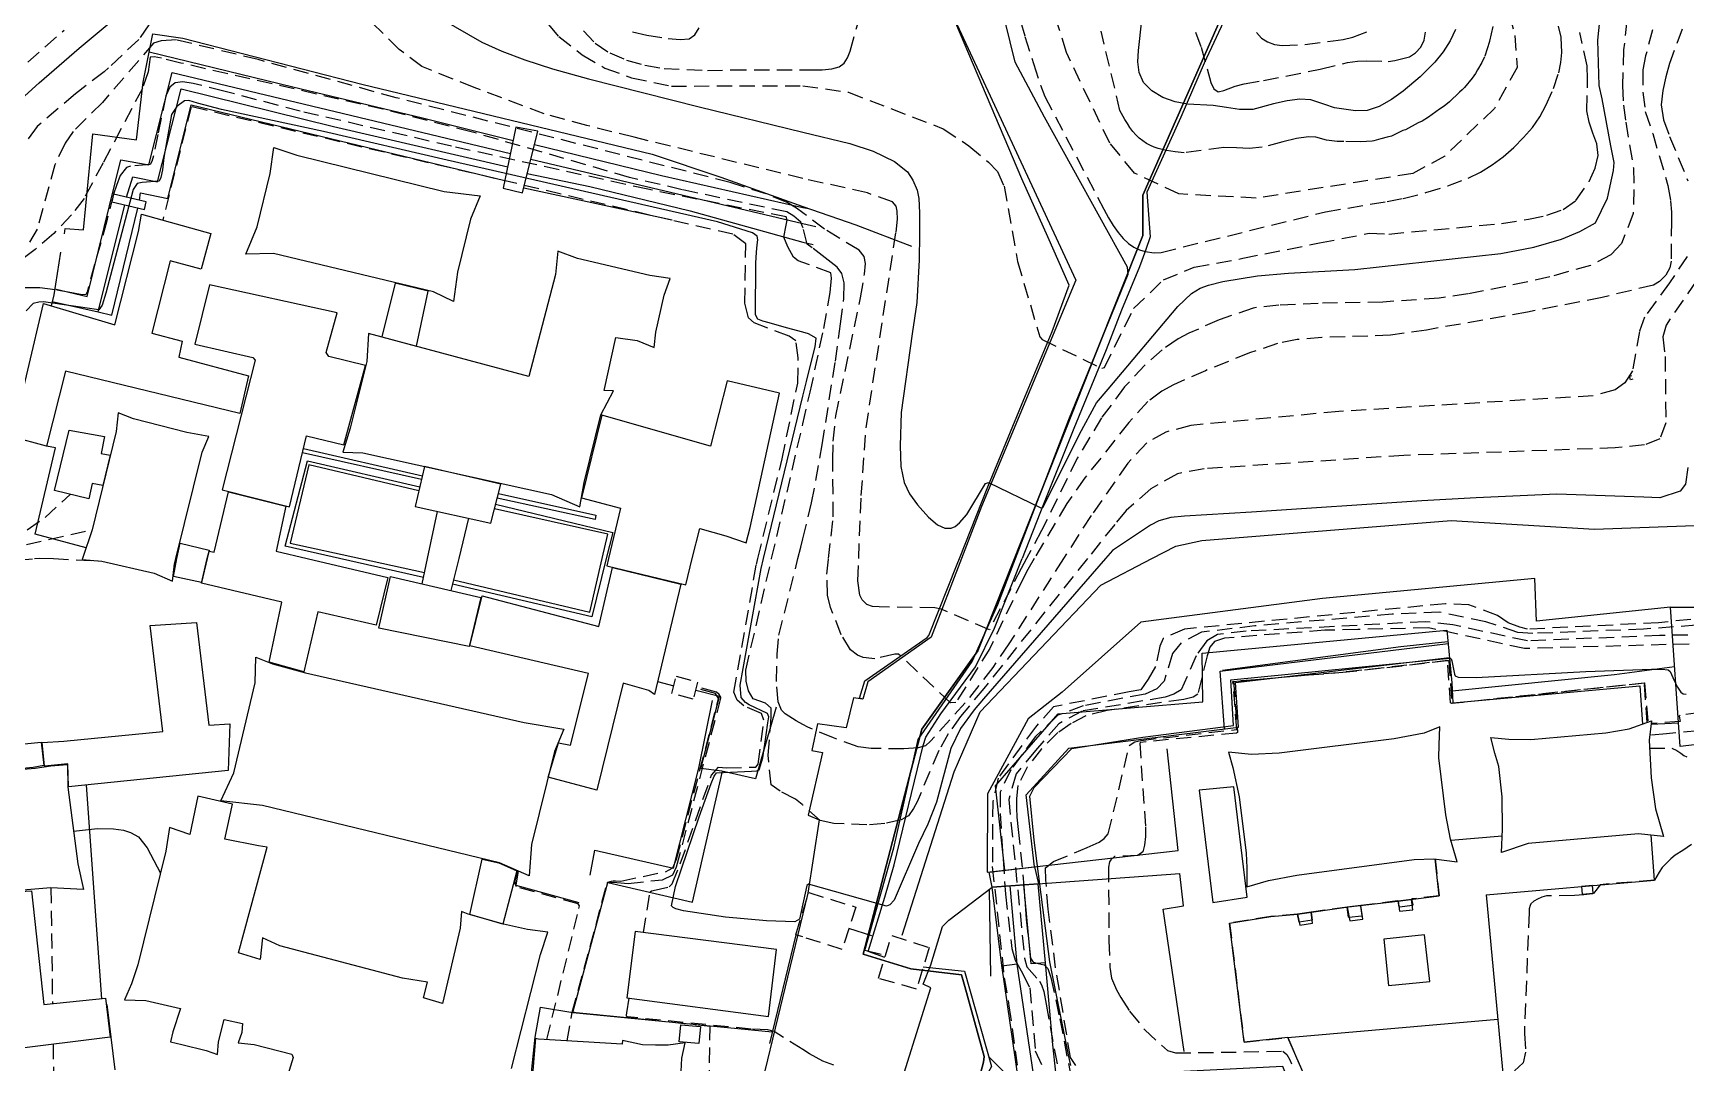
# Model space of a CAD drawing. Header units: feet. Extents: x -1222 to 199575, y -502 to 454509.
# Drawn here: x 255.3 to 473.4, y 315.9 to 451.8 of the extents above; entities that cross this region are included whole.
import ezdxf

# ---------------------------------------------------------------- set-up
doc = ezdxf.new("R2010")
doc.units = ezdxf.units.FT
doc.header["$MEASUREMENT"] = 0
doc.linetypes.add('ANYANG11', pattern=[1.5, 1, -0.5])
doc.linetypes.add('ANYANG3', pattern=[3, 2, -1])
for name, color, linetype in [('AAA004', 7, 'ANYANG3'), ('AAA008', 7, 'CONTINUOUS'), ('AAC001', 7, 'CONTINUOUS'), ('ADA085', 1, 'CONTINUOUS'), ('AE150', 7, 'CONTINUOUS'), ('AE340', 7, 'CONTINUOUS'), ('AZ080', 1, 'CONTINUOUS'), ('AZ0801', 7, 'CONTINUOUS'), ('AZ0803', 7, 'CONTINUOUS'), ('CAA001', 7, 'CONTINUOUS'), ('CAA002', 30, 'CONTINUOUS'), ('DD001', 3, 'CONTINUOUS'), ('line', 7, 'CONTINUOUS'), ('mm', 7, 'CONTINUOUS'), ('지적', 7, 'CONTINUOUS')]:
    doc.layers.add(name, color=color, linetype=linetype)
picture_1 = doc.add_image_def('image1.jpg', size_in_pixel=(8269, 5907))

# ---------------------------------------------------------------- blocks, each defined once
blk = doc.blocks.new('창덕궁')
at = {"layer": 'AAA004', "color": 255}
for points in [[(342.98, 366.16), (342.4, 363.9), (339.56, 364.65), (340.15, 366.92), (342.98, 366.16)], [(356.85, 332.53), (355.93, 332.83), (356.85, 335.82), (357.63, 338.38), (363.85, 336.48), (362.06, 330.89), (356.85, 332.53)], [(373.53, 331.14), (371.84, 325.66), (366.83, 327.08), (368.59, 332.74), (373.53, 331.14)]]:
    blk.add_lwpolyline(points, dxfattribs=at)
at = {"layer": 'AAA008', "color": 255}
for points in [[(310.75, 416.35), (308.13, 417.64), (287.02, 422.7), (283.38, 422.61), (284.85, 426.2), (286.57, 433.23), (287.06, 436.69), (290.11, 435.65), (309.55, 430.89), (314.26, 430.29), (313.01, 427.23), (311.29, 420.25), (310.75, 416.35)], [(278.73, 425.34), (277.47, 420.64), (273.37, 421.72), (270.94, 412.2), (274.97, 411.12), (274.51, 409), (283.7, 406.54), (282.57, 401.57), (259.55, 407.18), (257.06, 397.29), (252.52, 398.49), (256.65, 416.09), (266.08, 413.29), (269.21, 425.6), (269.61, 427.87), (278.73, 425.34)], [(299.55, 412.15), (299.33, 408.46), (297.12, 399.65), (296.14, 396.47), (298.81, 396.42), (323.69, 390.89), (327.42, 389.27), (327.99, 392.5), (330.22, 401.43), (331.87, 404.59), (330.64, 404.64), (332.19, 411.63), (335, 411.2), (337.26, 410.31), (337.46, 412.32), (338.56, 417.19), (339.34, 419.39), (336.67, 419.78), (327.11, 422.03), (324.54, 423.01), (324.24, 419.92), (320.71, 406.46), (299.55, 412.15)], [(301.31, 411.7), (305.87, 410.46), (307.43, 417.74), (303.08, 418.79), (301.31, 411.7)], [(296.31, 397.46), (299.13, 407.9), (294.33, 409.11), (293.95, 409.63), (295.43, 414.87), (278.55, 418.56), (276.63, 410.73), (284.29, 408.97), (284.59, 408.61), (280.25, 391.5), (289.12, 389.27), (291.38, 398.62), (296.31, 397.46)], [(342.27, 382.44), (343.26, 386.42), (346.68, 385.47), (349.37, 384.54), (349.9, 386.56), (353.79, 404.27), (346.86, 405.91), (344.67, 397.26), (330.35, 401.37), (327.64, 390.44), (332.78, 389.08), (331.23, 382.44)], [(274.12, 382.45), (277.6, 396.5), (278.46, 398.55), (275.57, 399.1), (268.55, 400.89), (266.5, 401.66), (266.25, 399.22), (263.07, 386.23), (261.8, 382.45)], [(264.72, 398.56), (264.26, 396.31), (265.44, 396.07), (264.48, 392.09), (263.1, 392.36), (262.62, 390.34), (258.13, 391.42), (260.03, 399.39), (264.72, 398.56)], [(278.27, 382.45), (278.5, 383.41), (279.17, 383.3), (281.05, 391.24), (288.63, 389.37), (287.35, 383.41), (291.46, 382.45)], [(274.27, 382.45), (274.68, 384.5), (278.51, 383.58), (278.24, 382.45)], [(261.8, 382.45), (261.77, 382.34), (264.36, 382.11), (271.26, 380.53), (273.69, 379.48), (273.95, 381.75), (274.12, 382.45)], [(278.24, 382.45), (277.5, 379.29), (273.8, 380.08), (274.27, 382.45)], [(291.46, 382.45), (302.1, 379.94), (300.54, 373.65), (292.87, 375.41), (291.02, 367.5), (286.43, 368.77), (288.11, 376.69), (277.51, 379.22), (278.27, 382.45)], [(331.23, 382.44), (331.01, 381.51), (341.41, 379), (342.27, 382.44)], [(314.38, 377.32), (312.83, 370.83), (300.92, 373.28), (302.43, 380.1), (314.38, 377.32)], [(323.27, 353.63), (324.6, 358.15), (326.19, 357.85), (328.58, 367.3), (312.91, 370.95), (314.54, 377.54), (329.93, 373.47), (331.74, 381.28), (340.75, 379.09), (337.27, 364.5), (336.52, 365.05), (333.15, 366.03), (329.68, 351.89), (323.27, 353.63)], [(256.47, 358.18), (259.34, 358.35), (272.41, 359.65), (270.72, 373.6), (276.86, 374.03), (278.46, 360.46), (281.23, 360.63), (281.03, 354.48), (259.96, 352.35), (259.85, 355.37), (256.8, 355.08), (256.47, 358.18)], [(320.75, 340.6), (316.83, 342.29), (285.56, 349.88), (280.07, 350.47), (281.79, 354.18), (284.58, 366.07), (284.69, 369.45), (286.87, 368.55), (291.24, 367.36), (320.09, 360.81), (325.3, 359.96), (324.07, 357), (321.06, 344.72), (320.75, 340.6)], [(443.22, 342.45), (442.31, 345.45), (441.69, 348.64), (440.79, 356.17), (440.82, 357.89), (440.93, 360.25), (438.85, 359.41), (434.89, 358.69), (419.72, 356.8), (416.06, 356.61), (413.02, 356.89), (413.62, 354.9), (414.45, 351.03), (415.38, 343.57), (415.44, 341.63), (415.45, 339.14), (418.3, 339.97), (422.05, 340.67), (437.52, 342.75), (440.11, 342.86), (443.22, 342.45)], [(468.85, 361.03), (468.55, 358.48), (468.78, 353.54), (469.37, 349.43), (470.41, 345.77), (467.11, 346.14), (452.57, 344.88), (449.03, 343.66), (449.19, 346.77), (449.12, 351.02), (448.68, 355.01), (448.19, 356.79), (447.63, 358.85), (450.04, 358.63), (452.94, 358.56), (462.82, 359.46), (465.9, 359.97), (468.85, 361.03)], [(236.78, 259.86), (230.29, 316.47), (232.79, 316.84), (230.88, 334.39), (211.87, 332.11), (211.7, 337.38), (208.86, 336.87), (208.84, 338.06), (230.21, 340.39), (229.38, 349.19), (226.79, 348.98), (226.28, 355.23), (256.36, 358.23), (256.69, 355.13), (255.28, 354.9), (244.12, 353.85), (243.92, 353.85), (240.44, 353.95), (240.92, 350.52), (235.88, 350.15), (237.31, 335.54), (238.67, 323.68), (240.85, 303.12)], [(261.93, 338.8), (257.64, 339), (247, 338.13), (241.97, 337.03), (241.96, 341.26), (241.07, 349.63), (240.49, 353.92), (243.97, 353.82), (255.55, 354.81), (257.64, 355.09), (259.83, 355.29), (259.88, 352.29), (261.19, 342.2), (261.93, 338.8)], [(323.21, 333.15), (320.52, 333.53), (317.34, 334.2), (312.7, 335.53), (311.81, 335.89), (311.65, 333.7), (309.3, 323.76), (306.82, 324.52), (307.35, 326.57), (304.03, 327.08), (287.86, 331.35), (285.56, 332.4), (285.25, 329.57), (282.37, 330.44), (286.16, 344.38), (285.04, 344.56), (280.58, 345.42), (281.58, 350.07), (277.03, 351.12), (275.97, 346.07), (273.3, 346.97), (272.81, 343.86), (269.12, 328.85), (268.29, 326.34), (267.36, 324.24), (270.15, 324.15), (274.75, 323.1), (273.74, 320), (273.41, 318.71), (274.91, 318.33), (278.11, 317.56), (279.6, 317.02), (279.77, 318.69), (280.49, 321.63), (282.92, 321.1), (282.82, 319.93), (282.36, 318.57), (284.46, 318.33), (289.43, 317.06), (289.6, 316.61), (288.25, 312.18)], [(318.43, 315.16), (322.23, 330.23), (323.21, 333.15)], [(317.29, 334.23), (312.92, 335.49), (314.53, 342.8), (316.75, 342.3), (319.13, 341.27), (317.29, 334.23)], [(239.06, 321.48), (250.23, 322.85), (248.5, 338.21), (255.06, 338.6), (256.71, 323.62), (264.84, 324.44), (265.44, 319.33), (239.63, 316.12), (239.06, 321.48)], [(352.33, 322.06), (353.4, 330.9), (334.75, 333.24), (333.65, 324.48), (352.33, 322.06)], [(321.57, 319.13), (321.33, 315.97), (320.96, 311.63), (320.67, 308.85), (323.25, 309.03), (332.6, 308.55), (332.25, 306.93), (334.47, 307.04), (339.28, 306.57), (340.65, 306.24), (340.51, 308.63), (340.89, 316.55), (341.32, 318.56), (339.09, 318.26), (337.42, 318.26), (335.68, 318.32), (333.07, 318.88), (333.04, 318.38), (321.97, 319.07), (321.57, 319.13)]]:
    blk.add_lwpolyline(points, dxfattribs=at)
at = {"layer": 'AAC001', "color": 255}
for points in [[(412.66, 453.91), (409.8, 447.8), (406.72, 440.67), (402.27, 430.79), (402.67, 424.89), (402.06, 423.1), (401.28, 420.95), (398.93, 415.21), (396.87, 409.99), (392.6, 399.61), (388.62, 389.61), (385.79, 382.44)], [(259.44, 425.3), (259.53, 426), (261.92, 425.8), (263.16, 438.5), (268.95, 437.71), (269.82, 445.29), (271.07, 451.68), (275.03, 451.08), (298.65, 445.04), (336.96, 435.8), (346.03, 432.77), (356.88, 428.89), (363.85, 426.49), (371.18, 423.68)], [(258.89, 422.85), (258.04, 417.22), (257.67, 415.79)], [(262.28, 383.86), (255.57, 385.66), (258.25, 397.04), (257.06, 397.29)], [(367.69, 329.83), (365.47, 330.63), (367.68, 337.8), (368.93, 342.03), (372.75, 357.78), (373.1, 358.91), (375.09, 361.98), (379.64, 368.17), (382.17, 373.27), (385.79, 382.44)], [(337.68, 366.22), (339.82, 365.65)], [(353.32, 362.86), (350.62, 353.4), (346.19, 354.41), (343.39, 354.74), (345.88, 364.27), (342.73, 365.05)], [(335.88, 321.66), (326.52, 322.57), (331.11, 339.72), (342.29, 337.14), (346.25, 354.4)], [(262.28, 352.58), (263.51, 335.31), (264.31, 324.39)], [(355.93, 332.83), (352.44, 318.48)], [(365.97, 332.69), (362.95, 333.67)], [(372.74, 328.57), (378.18, 328.01), (381.77, 315.43), (374.49, 302.52)], [(318.75, 298.47), (320.47, 309.17), (321.55, 319.33), (322.25, 323.26), (326.52, 322.57)], [(381.4, 316.71), (387.71, 310.42), (403.38, 295.74), (424.8, 275.05), (423.09, 273.46), (425.71, 272.59), (431, 270.82), (435.04, 269.04), (438.25, 261.39), (442.01, 252.79), (442.53, 251.52), (441.57, 248.85), (441.21, 247.91)]]:
    blk.add_lwpolyline(points, dxfattribs=at)
at = {"layer": 'ADA085', "color": 255}
for points in [[(337.88, 522.49), (338.08, 522.32), (344.64, 517.15), (347.29, 515.47), (350.45, 514.36), (354.7, 513.42), (356.44, 512.9), (359.64, 511.37), (361.11, 509.78), (364.25, 503.82), (366.95, 497.78), (367.94, 496.34), (371.78, 489.49), (372.62, 487.01), (373.01, 483.46), (371.77, 465.8), (372.02, 464.37), (372.54, 462.91), (392.89, 419.16), (380.44, 389.3), (377.8, 382.44)], [(384.91, 382.44), (391.97, 400.79), (399.79, 419.97), (399.69, 420.87), (388.73, 440.68), (384.89, 447.93), (382.95, 455.82), (383.09, 460.34), (383.72, 464.62), (384.39, 466.94), (384.55, 469.27), (382.63, 488.02), (382.61, 490.14), (383.03, 491.78), (384.51, 493.94), (389.11, 498.17), (393.16, 502.93), (394.07, 504.57), (397.89, 514.12), (398.22, 515.33), (398.35, 518.17), (398.18, 522.49)], [(402.92, 382.44), (406.06, 384.07), (409.5, 384.85), (442.39, 387.49), (461.33, 386.34), (493.75, 387.51), (494.58, 388.33), (495, 389.2), (495.34, 391.29), (495.04, 411.83), (496.52, 430.87), (496.42, 432.11), (495.84, 432.83), (488.81, 436.74), (484.37, 440.99), (482.29, 444.74), (481.64, 446.32), (481.09, 450.49), (481.17, 455.46), (481.33, 456.65), (482.59, 458.22), (485.47, 460.92)], [(307.34, 382.45), (308.65, 388.66)], [(312.76, 387.76), (311.46, 382.45)], [(306.64, 379.1), (307.34, 382.45)], [(311.46, 382.45), (310.43, 378.22)], [(377.8, 382.44), (373.81, 372.07), (365.43, 366.21), (364.78, 363.92), (363.53, 364.06), (362.58, 360.14), (358.78, 360.63), (358.03, 357.13), (359.46, 356.86), (357.56, 348.58), (359.03, 347.97), (357.54, 338.31), (347.55, 297.07), (346.81, 295.19), (344.99, 291.56), (344.41, 290.87), (333.16, 287.05), (332.78, 287.24), (332.5, 288.04), (332.44, 293.58)], [(367.18, 330.22), (365.02, 330.76), (368.86, 344.31), (372.09, 358.56), (379.2, 368.86), (382.58, 376.38), (384.91, 382.44)], [(369.97, 332.79), (376.83, 354.3), (380.25, 362.23), (396.19, 378.95), (402.92, 382.44)], [(472.62, 357.64), (471.36, 376.03), (453.66, 374.18), (453.47, 379.8), (425.42, 377.16), (401.45, 374.05), (391.07, 364.81), (386.6, 361.3), (381.22, 351.43), (381.17, 341.06), (406.39, 343.95)], [(363.43, 292.87), (373.73, 325.81), (372.75, 326.29), (373.75, 328.85), (375.28, 333.91), (376.14, 334.74), (381.86, 339.1), (406.61, 340.89)]]:
    blk.add_lwpolyline(points, dxfattribs=at)
at = {"layer": 'AE150', "color": 255}
for points in [[(321.87, 438.83), (318.99, 439.36), (317.32, 431.3), (319.87, 430.69)], [(269.98, 428.49), (270.19, 429.51), (265.91, 430.5), (265.68, 429.5)], [(478.28, 358.32), (472.62, 357.64), (471.36, 376.03), (477.16, 376.05)], [(381.45, 341.09), (387.45, 341.78), (387.95, 339.54), (381.86, 339.1)], [(461.07, 339.33), (459.6, 339.2), (459.71, 338.18), (461.14, 338.33)], [(430.5, 336.68), (428.69, 336.46), (429.04, 334.66), (430.75, 334.86)], [(437.16, 337.48), (435.43, 337.26), (435.61, 335.92), (437.33, 336.12)], [(423.93, 335.81), (422.15, 335.56), (422.42, 334.08), (424.13, 334.34)], [(340.76, 320.95), (343.37, 320.74), (343.15, 318.48), (340.52, 318.7)]]:
    blk.add_lwpolyline(points, close=True, dxfattribs=at)
at = {"layer": 'AE340', "color": 255}
blk.add_lwpolyline([(466.4, 406.13), (466.08, 406.05), (465.96, 406.53), (466.27, 406.61)], dxfattribs=at)
at = {"layer": 'AZ080', "color": 255}
for points in [[(412.23, 367.74), (435.78, 370.83), (441.99, 371.52)], [(447.05, 338.11), (469.22, 340.04), (468.82, 345.95)], [(465.52, 229.46), (464.31, 254.64), (449.16, 254.45), (420.87, 319.27), (415.08, 318.66), (413.16, 334.34), (418.63, 335.22), (422.15, 335.56), (428.87, 336.49), (435.37, 337.25), (440.81, 337.95), (440.32, 342.83)], [(381.65, 327.34), (381.49, 338.82)]]:
    blk.add_lwpolyline(points, dxfattribs=at)
at = {"layer": 'AZ0801', "color": 255}
for points in [[(377.53, 382.44), (381.29, 391.91), (386, 403.44), (389.75, 412.41), (392.01, 418.53), (389.19, 424.89), (385.74, 432.54), (377.04, 453.09), (375.12, 456.99), (372.21, 462.23), (370.97, 464.78), (372.01, 475.73), (372.74, 485.01), (372.63, 486.44)], [(270.61, 449.32), (289.57, 444.66), (306.69, 440.58), (318.63, 437.62)], [(258.17, 418.03), (262.44, 417), (266.87, 435.05), (270.55, 434.39), (273.63, 446.57), (295.14, 441.44), (318.27, 435.9)], [(267.61, 430.11), (268.46, 432.79), (271.7, 432.16), (274.83, 444.41), (294.94, 439.43), (317.91, 434.11)], [(269.34, 429.71), (269.47, 430.7), (273.08, 429.96), (276.13, 442.29), (295.79, 437.57), (317.53, 432.32)], [(321.44, 437.06), (338.19, 433), (356.88, 428.78), (357.67, 428.61)], [(320.97, 435.15), (339.39, 430.77), (356.87, 426.63), (358.56, 426.25)], [(320.5, 433.26), (328.74, 431.54), (342, 428.32), (356.87, 424.2), (358.22, 423.86)], [(320.03, 431.35), (339.61, 427.14)], [(257.82, 416.35), (263.88, 414.98), (267.39, 429.1)], [(263.88, 414.98), (265.67, 414.58), (269.11, 428.69)], [(290.98, 396.98), (306.66, 393.37)], [(295.73, 382.45), (288.53, 384.08), (291.51, 395.36), (306.32, 391.92)], [(306.19, 391.37), (291.65, 394.82), (289.2, 384.5), (298.5, 382.45)], [(306.54, 392.87), (290.85, 396.42)], [(316.69, 391.05), (329.56, 388.17), (329.47, 387.59), (316.53, 390.42)], [(330.4, 382.44), (331.14, 385.67), (316.17, 389.01)], [(316.32, 389.61), (331.77, 385.91), (330.92, 382.44)], [(306.81, 379.94), (295.73, 382.45)], [(298.5, 382.45), (306.95, 380.59)], [(330.92, 382.44), (329.03, 374.76), (310.64, 379.08)], [(310.77, 379.63), (328.77, 375.4), (330.4, 382.44)], [(364.78, 363.92), (364.33, 364.03), (365.05, 366.31), (373.27, 372.03), (373.49, 372.32), (377.24, 381.7), (377.53, 382.44)], [(383.53, 341.33), (382.29, 352.48), (390.54, 361.98), (409.64, 363.55), (409.54, 369.96), (441.85, 373.02), (442.5, 366.07), (442.63, 363.44), (467.31, 365.66), (467.66, 360.6)], [(412.49, 359.96), (411.95, 367.59), (442.02, 371.23)], [(387.45, 341.78), (386.34, 351.26), (391.95, 357.44), (414.35, 360.19), (413.95, 366.12), (442.19, 369.38)], [(442.55, 365.01), (463.95, 367.17), (471.9, 368.2)], [(328.81, 340.69), (329.42, 344), (339.81, 341.62), (343.14, 354.8), (344.93, 363.73)], [(468.8, 360.6), (472.4, 360.8)], [(406.39, 343.95), (404.95, 357.35)], [(415.5, 337.79), (413.71, 352.35), (409.17, 351.9), (410.95, 337.1), (415.5, 337.79)], [(442.37, 345.28), (449.14, 345.89)], [(319.28, 341.24), (319, 339.35), (327.31, 337.07)], [(407.19, 317.43), (404.42, 336.19), (407.11, 336.62), (406.61, 340.89)], [(385.32, 313.63), (383.12, 328.78), (381.86, 339.1)], [(387.29, 314.43), (385.15, 328.94), (384.2, 339.27)], [(425.78, 301.25), (420.2, 315.43), (407.14, 314.78), (397.45, 314.59), (390.66, 314.67), (390.25, 314.7), (389.85, 318.28), (388.87, 329.11), (386.99, 328.97), (386.01, 339.4)], [(388.87, 329.11), (387.92, 339.54)], [(383.13, 328.74), (385.15, 329)], [(265.02, 323.64), (266.08, 315.01)], [(326.52, 322.57), (352.81, 320.01)]]:
    blk.add_lwpolyline(points, dxfattribs=at)
blk.add_lwpolyline([(438.89, 332.82), (433.51, 332.22), (434.16, 326.15), (439.59, 326.66)], close=True, dxfattribs=at)
at = {"layer": 'AZ0803', "color": 255}
blk.add_lwpolyline([(305.7, 389.31), (315.69, 387.13), (317, 392.26), (306.95, 394.58)], close=True, dxfattribs=at)
at = {"layer": 'CAA001', "color": 255}
for points, elevation in [([(254.21, 443.49), (256.09, 445.19), (261.37, 449.8), (265.33, 453.1)], 50), ([(305.71, 455.62), (314.52, 450.56), (317.15, 449.4), (320.18, 448.25), (323.83, 447.06), (328.57, 445.72), (343.16, 442.04), (356.87, 438.68), (363.05, 437.19), (366.15, 436.18), (368.97, 434.83), (370.65, 433.47), (371.39, 432.36), (371.96, 431.04), (372.15, 429.94), (372.26, 428.07), (372.27, 425.21), (372.2, 421.87), (371.88, 416.24), (371.3, 412.11), (369.82, 401.74), (369.69, 397.32), (369.8, 394.6), (370.22, 392.48), (370.93, 390.97), (372.01, 389.52), (373.45, 387.9), (374.62, 386.88), (375.59, 386.48), (376.41, 386.47), (376.98, 386.67), (377.55, 387.15), (378.5, 388.27), (380.98, 392.36), (381.34, 392.47), (388.25, 389.13), (388.59, 389.25), (393.37, 398.88), (395.63, 402.98), (397.17, 404.79), (406.34, 415.69), (408.14, 417.41), (409.29, 418.11), (410.37, 418.51), (412.3, 419), (416.86, 419.74), (420.93, 420.11), (429.72, 420.57), (448.96, 422.68), (453.3, 423.53), (456.95, 424.57), (459.4, 425.58), (461.47, 426.76), (463.06, 430), (463.85, 433.63), (463.92, 434.71), (463.49, 436.88), (462.35, 443.08), (461.92, 444.84), (461.75, 450.85), (462.18, 454.68)], 50), ([(473.63, 394.45), (473.33, 392.25), (472.63, 391.35), (469.94, 390.45), (467.84, 390.55), (456.35, 390.95), (445.73, 390.48), (438.52, 390.06), (416.05, 388.57), (407.2, 388.03), (405.42, 387.85), (403.83, 387.41), (402.74, 386.85), (397.72, 383.52), (396.78, 382.44)], 45), ([(442.98, 452.24), (442.28, 450.74), (441.37, 449.28), (440.27, 447.92), (438.3, 445.99), (436.08, 444.12), (434.52, 443), (432.92, 442.08), (431.32, 441.55), (429.8, 441.52), (427, 441.93), (425.75, 442.33), (423.91, 442.98), (422.46, 443.04), (420.77, 442.85), (418.95, 442.42), (416.24, 441.7), (414.49, 441.67), (412.78, 441.97), (411.02, 442.24), (407.63, 442.39), (405.99, 442.7), (404.37, 443.28), (402.92, 444.14), (401.8, 445.24), (401.22, 446.56), (401.07, 447.98), (401.17, 449.47), (401.58, 453.47)], 55), ([(351.66, 382.44), (356.86, 403.87), (357.34, 405.82), (358.11, 408.83), (358.49, 410.4), (358.63, 411.54), (357.59, 412.11), (356.87, 412.31), (354.71, 412.91), (352.42, 413.53), (351.6, 413.77), (350.92, 414.02), (350.63, 414.59), (350.67, 421.42), (350.76, 422.86), (350.84, 423.84), (350.9, 424.48), (350.82, 424.97), (350.21, 425.44), (345.59, 426.86), (309.92, 435), (293.6, 438.81), (280.13, 441.71), (276.97, 442.52), (275.83, 442.87), (275.25, 442.83), (274.24, 442.1), (273.54, 441.01), (272.56, 435.38), (272.35, 433.72), (272.16, 432.71), (271.93, 432.24), (269.7, 432.08), (269.03, 431.93), (268.48, 431.12), (264.88, 417.48), (264.4, 415.89), (263.97, 415.27), (256.67, 416.32), (256.05, 416.29), (255.3, 416.08), (254.39, 415.15)], 45), ([(392.23, 315.58), (391.97, 316.78), (389.45, 329.26), (387.38, 345.31), (386.81, 351.1), (387.38, 352.24), (392.35, 357.4), (401.74, 358.91), (413.7, 360.41), (413.32, 366.45), (441.81, 369.28), (442.15, 369.31), (442.3, 369.3), (442.39, 369.24), (442.51, 368.95), (442.66, 368.06), (442.83, 367.22), (442.95, 366.99), (443.34, 366.82), (445.73, 366.76), (460.17, 367.54), (468.83, 367.85), (470.23, 367.88), (471.05, 367.76), (471.3, 367.54), (471.84, 366.37), (472.29, 365.48), (472.71, 364.83), (473.04, 364.6), (473.42, 364.57)], 40), ([(396.78, 382.44), (380.69, 363.94), (379.46, 362.49), (377.67, 360.05), (376.4, 357.38), (374.48, 350.33), (373.35, 347.43), (372.1, 344.86), (368.89, 337.39), (368.35, 336.78), (367.88, 336.6), (357.62, 339.48), (357.37, 339.3), (356.4, 334.9), (355.82, 334.54), (352.07, 334.64), (346.66, 335.14), (341.13, 336), (340.12, 336.25), (339.73, 336.43), (339.52, 336.65), (340.06, 339.19), (343.2, 348.37), (344.78, 352.78), (345.17, 353.76), (345.47, 354.18), (350.1, 354.4), (350.77, 354.44), (351.11, 354.59), (351.57, 356.16), (352, 359.2), (352.23, 360.8), (352.35, 361.57), (352.2, 362.01), (349.76, 363.17), (349.3, 363.46), (348.72, 364.13), (348.59, 365.76), (351.34, 381.14), (351.66, 382.44)], 45), ([(260.63, 346.51), (263.77, 346.82), (265.89, 346.78), (267.21, 346.63), (268.15, 346.31), (269.21, 345.76), (270.32, 344.29), (272.09, 340.96)], 40)]:
    blk.add_lwpolyline(points, dxfattribs=dict(at, elevation=elevation))
at = {"layer": 'CAA002', "color": 255, "linetype": 'ANYANG11', "ltscale": 2}
for points, elevation in [([(252.36, 445.96), (259.39, 452.17)], 51), ([(311.66, 466.62), (324.65, 451.3), (327.73, 448.91), (330.73, 447.16), (334.26, 445.89), (339.52, 444.78), (356.87, 444.83), (362.88, 443.96), (375.38, 439.16), (378.78, 436.91), (381.37, 434.74), (382.56, 433.53), (383.41, 431.57), (385.18, 421.66), (388.12, 411.7), (388.42, 411.35), (396.31, 407.55), (396.65, 407.67), (400.51, 415.42), (404.44, 419.21), (408.49, 420.89), (414.9, 422.06), (425.02, 424.09), (431.6, 425.37), (434.17, 425.26), (449.07, 426.66), (452.61, 427.21), (455.04, 427.74), (457.18, 428.5), (458.86, 429.69), (460.64, 432.18), (461.43, 433.97), (461.81, 435.63), (461.65, 437.14), (461.11, 438.57), (460.6, 440.01), (460.31, 441.53), (460.42, 445.71), (460.36, 447.47), (459.37, 451.84)], 51), ([(327.93, 452.09), (329.47, 450.42), (331.38, 449.15), (333.6, 448.22), (336.01, 447.53), (338.56, 447.08), (344.27, 446.83), (347.44, 446.94), (356.87, 446.92), (357.76, 446.91), (359.41, 446.94), (360.7, 447.05), (361.64, 447.33), (362.3, 447.8), (362.76, 448.49), (363.09, 449.38), (364.36, 453.88)], 52), ([(384, 459.11), (386.16, 451.3), (387.29, 447.75), (388.2, 444.89), (388.79, 443.4), (396.57, 428.54), (397.19, 427.41), (397.83, 426.39), (398.48, 425.46), (399.14, 424.66), (399.82, 424.02), (400.55, 423.53), (401.3, 423.16), (402.05, 422.94), (403.24, 422.79), (404.14, 422.84), (425.82, 428.19), (433.97, 429.57), (436.09, 429.96), (439.08, 430.72), (441.96, 431.61), (444.64, 432.64), (446.3, 433.44), (447.84, 434.37), (449.29, 435.45), (450.66, 436.68), (451.96, 437.98), (453.14, 439.32), (454.12, 440.74), (454.92, 442.22), (455.9, 444.45), (456.61, 446.53), (456.88, 447.87), (457.01, 449.21), (456.92, 451.24), (456.57, 452.68)], 52), ([(334.39, 451.94), (336.29, 451.49), (339.11, 451.05), (340.66, 450.91), (341.84, 451.01), (342.61, 451.55), (343.18, 452.48)], 53), ([(465.59, 453.44), (465.17, 449.56), (465.01, 444.85), (465.16, 442.25), (465.45, 440), (466.46, 433.99), (466.53, 431.15), (466.44, 427.95), (464.89, 424.02), (463.49, 422.51), (460.78, 421.12), (455.45, 419.62), (449.62, 418.34), (444.62, 417.36), (440.84, 416.82), (433.41, 416.28), (424.86, 416.12), (419.69, 415.89), (416.27, 415.5), (411.8, 413.93), (407.81, 412.19), (406.37, 411.45), (404.28, 409.98), (402, 407.97), (399.32, 405.1), (396.28, 401.02), (393.07, 395.69), (388.36, 386.14), (386.37, 382.44)], 49), ([(468.99, 452.2), (468.07, 448.79), (467.69, 446.92), (467.69, 443.97), (468.03, 441.42), (469, 438.52), (471.01, 431.68), (471.37, 429.65), (471.47, 428.14), (471.48, 426.98), (471.43, 421.67), (471.25, 420.81), (470.72, 419.85), (469.88, 419.01), (469.11, 418.52), (462.33, 416.9), (452.49, 414.97), (439.17, 412.6), (434.4, 411.9), (425.34, 411.61), (422.07, 411.34), (419.49, 410.81), (415.79, 409.58), (409.99, 407.23), (405.79, 405.39), (404.23, 404.52), (402.39, 403.15), (399.88, 400.42), (394.09, 393.08), (391.68, 389.71), (387.38, 382.44)], 48), ([(473.9, 455.09), (471.23, 447.76), (470.73, 445.98), (470.33, 444.18), (470.14, 442.32), (470.41, 440.32), (471.23, 438.15), (473.66, 432.26)], 47), ([(473.53, 422.3), (471.23, 418.81), (467.94, 414.31), (467.24, 412.42), (466.34, 407.23), (465.34, 405.63), (464.04, 404.73), (461.15, 403.93), (427.59, 401.85), (408.06, 400.01), (404.76, 399.13), (402.23, 397.7), (399.74, 395.04), (394.91, 388.13), (391.25, 382.44)], 47), ([(476.43, 421.5), (470.76, 413.26), (470.34, 411.72), (470.64, 409.12), (470.74, 400.34), (469.94, 398.24), (467.94, 397.44), (464.04, 397.04), (436.18, 396.05), (409.82, 394.29), (406.3, 393.64), (402.78, 391.66), (399.51, 388.78), (398.01, 386.95), (394.41, 382.44)], 46), ([(448.51, 460.05), (450.83, 451.47), (451.1, 447.25), (448.11, 441.81), (441.57, 435.55), (437.36, 433.24), (416.67, 430), (406.47, 430.55), (400.62, 433.29), (397.35, 437.26), (391.65, 449.19), (387.85, 461.5)], 93), ([(447.9, 452.64), (447.46, 450.64), (446.82, 448.64), (446.45, 447.91), (445.89, 446.92), (445.62, 446.43), (445.18, 445.82), (444.16, 444.61), (443.86, 444.3), (443.51, 443.96), (442.18, 442.69), (441.48, 442.11), (440.89, 441.73), (439.42, 440.7), (438.57, 440.15), (438.04, 439.94), (436.39, 439.02), (436.04, 438.91), (434.52, 438.18), (433.98, 438.05), (433.15, 437.81), (432.2, 437.56), (432, 437.52), (430.49, 437.42), (428.24, 437.47), (427.36, 437.47), (425.97, 437.64), (424.54, 438.05), (423.58, 438.09), (422.01, 437.85), (420.19, 437.41), (417.48, 436.71), (415.75, 436.55), (414.1, 436.63), (412.4, 436.67), (407.17, 435.97), (405.99, 436.11), (404.84, 436.29), (403.75, 436.55), (403.23, 436.72), (402.74, 436.93), (402.21, 437.21), (401.72, 437.55), (401.26, 437.92), (400.82, 438.35), (400.42, 438.8), (400.03, 439.3), (399.68, 439.83), (399.34, 440.38), (398.71, 441.57), (396.21, 452.03)], 94), ([(408.66, 451.88), (409.43, 449.93), (410.7, 445.25), (411.11, 444.4), (411.66, 444.04), (412.41, 444.18), (413.9, 444.77), (415.1, 445.09), (417.66, 445.51), (425.14, 447.02), (428.71, 447.87), (430.05, 448.06), (431.25, 448.1), (434.11, 448.04), (434.99, 448.16), (436.9, 448.66), (437.72, 449.15), (438.39, 449.9), (438.83, 450.82), (439.02, 451.88)], 56), ([(416.74, 451.87), (417.4, 451.12), (418.17, 450.6), (419.09, 450.26), (420.13, 450.15), (423.12, 450.27), (426.86, 450.75), (428.16, 450.91), (429.43, 451.23), (431.8, 452.14)], 57), ([(364.23, 382.44), (364.57, 390.77), (365.21, 399.7), (369.16, 425.53), (369.37, 427.24), (369.32, 428.3), (369.16, 428.93), (368.71, 429.49), (365.38, 430.68), (356.87, 432.59), (334.58, 438.02), (328.35, 439.58), (322.74, 441.12), (313.48, 444.58), (306.59, 447.37), (303.59, 449.62), (299.93, 453.26)], 49), ([(272.31, 455.29), (269.22, 450.92), (265.24, 447.19), (264.68, 446.68), (260.9, 443.77), (255.81, 439.44), (254.3, 437.37)], 49), ([(360.26, 382.44), (360.86, 387.94), (360.81, 395.46), (360.86, 397.93), (361.22, 401.27), (364.47, 416.84), (364.99, 419.95), (365.11, 421.36), (364.94, 422.3), (364.28, 423.12), (359.73, 425.91), (356.88, 428.05), (356.04, 428.68), (354.79, 429.41), (352.04, 430.55), (347.27, 432.06), (303.19, 443.24), (284.99, 448.27), (274.19, 450.87), (272.18, 450.76), (271.18, 450.43), (264.43, 442.61), (260.56, 438.8), (259.5, 437.27), (258.15, 434.4), (255.81, 425.9), (254.46, 423.62)], 48), ([(356.21, 382.44), (356.58, 383.94), (356.85, 385.04), (358.02, 389.79), (359.41, 397.45), (361.15, 408.49), (361.85, 413.4), (362.25, 416.76), (362.3, 418.81), (362, 420.05), (361.4, 420.9), (359.82, 422.13), (358.11, 423.44), (357.43, 423.92), (356.89, 426.08), (356.87, 426.12), (356.61, 426.81), (355.65, 427.63), (354.73, 428.17), (340.94, 431.11), (333.98, 432.74), (313.1, 438.75), (301.44, 441.73), (274.77, 447.82), (272.23, 448.45), (271.25, 448.65), (270.74, 448.6), (270.45, 446.65), (269.71, 444.47), (264.52, 434.65), (262.02, 429.96), (260.36, 427.79), (258.02, 425.34), (255.56, 423.22), (253.97, 422.04)], 47), ([(352.74, 382.44), (356.86, 400.23), (357.83, 404.4), (359.62, 412.82), (360.47, 417.54), (360.65, 419.42), (360.56, 420.15), (356.88, 421.5), (356.86, 421.5), (356.24, 421.73), (355.64, 422.23), (354.89, 423.57), (354.36, 424.87), (354.64, 426.44), (354.78, 427.09), (354.66, 427.52), (336.42, 431.16), (310.49, 436.85), (290.55, 441.46), (280.46, 444.1), (276.43, 445.12), (275.05, 445.34), (274.03, 445.23), (273.31, 444.64), (272.79, 443.49), (271.75, 438.41), (271.18, 435.59), (270.96, 434.82), (270.72, 434.44), (268.16, 434.23), (267.6, 434.03), (266.77, 433), (266.3, 431.68), (265.9, 430.53), (265, 427.01), (262.41, 417.61), (262.23, 417.3), (261.74, 417.24), (260.39, 417.49), (258.18, 417.92), (256.15, 418.16), (253.02, 418.16)], 46), ([(350.93, 382.44), (354.12, 395.59), (356.18, 405.6), (356.26, 408.92), (355.94, 411.18), (355.04, 411.79), (350.43, 413.53), (349.69, 414.22), (349.19, 416.15), (349.34, 423.95), (347.62, 425.24), (339.55, 427.08), (276.15, 442.06), (272.39, 427.1)], 44), ([(227.78, 382.45), (252.03, 385.29), (254.51, 386.23), (256.87, 387.88), (260.19, 390.92)], 43), ([(242, 382.45), (251.48, 383.64), (263.08, 386.25)], 42), ([(220.35, 379.4), (255.46, 382.45)], 41), ([(255.46, 382.45), (256.09, 382.5), (257.97, 382.45)], 41), ([(257.97, 382.45), (264.36, 382.11)], 41), ([(476.8, 371.26), (452.1, 370.57), (439.4, 373.32), (430.08, 373.09), (425.72, 372.99), (412.51, 371.96), (411.2, 371.51), (410.57, 370.77), (410.23, 369.63), (408.97, 364.55), (408.35, 364.16), (407.15, 363.88), (397, 362.4), (394.22, 361.71), (392.28, 360.69), (390.52, 359.49), (388.35, 357.33), (386.47, 354.94), (385.25, 352.5), (385.04, 350.81), (385.07, 349.55), (385.11, 348.34), (385.28, 346.7), (386.03, 339.24), (386.18, 336.87), (386.35, 334.88), (386.71, 331.41), (386.88, 329.75), (387.27, 329.22), (387.91, 329.04), (388.69, 328.86), (389.18, 328.38), (389.6, 327.17), (390.77, 321.71), (392.21, 314.2)], 41), ([(480.73, 374.11), (467.8, 373.13), (453.18, 372.57), (451.21, 372.71), (446.99, 374.12), (440.81, 375.38), (434.62, 375.11), (416.49, 373.56), (409.46, 372.73), (406.79, 371.33), (405.66, 369.92), (404.54, 366.27), (403.55, 365.28), (402.01, 364.58), (393.86, 363.03), (390.49, 361.77), (387.54, 358.96), (384.3, 354.6), (382.9, 351.65), (382.9, 348.84), (383.59, 338.16), (384.44, 331), (384.86, 329.45), (385.84, 327.76), (386.83, 325.8), (387.53, 317.51), (388.37, 315.68)], 43), ([(344.34, 303.94), (344.63, 320.73), (326.52, 322.57), (326.5, 322.59), (331.11, 339.72), (331.81, 339.77), (333.83, 339.59), (338.32, 340.08), (339.71, 340.74), (340.2, 341.8), (346.07, 364.09), (345.81, 364.51), (345.46, 364.83), (342.83, 365.56)], 43), ([(476.65, 372.42), (469.91, 372.29), (452.47, 371.59), (442.63, 373.69), (438.98, 374.12), (415.36, 372.86), (411.57, 372.45), (410.16, 371.61), (408.76, 369.64), (406.79, 365.14), (405.8, 364.58), (404.68, 364.16), (393.72, 362.33), (390.63, 360.65), (387.54, 357.13), (385.01, 354.04), (384.02, 350.67), (386.12, 329.73), (386.4, 328.61), (388.09, 326.7), (388.37, 326.21), (388.64, 325.33), (388.95, 323.67), (390.76, 313.85)], 42), ([(335.83, 333.1), (336.71, 338.48), (336.9, 338.61), (337.09, 338.67), (339.21, 339.13), (339.62, 339.54), (340.69, 342.19), (344.81, 353.87), (345.71, 354.94), (346.78, 354.86), (350.65, 354.93), (350.98, 355.34), (351.72, 361.12), (351.39, 362.02), (349.09, 363.02), (348.18, 363.76), (347.77, 364.83), (350.73, 381.65), (350.93, 382.44)], 44), ([(394.41, 382.44), (380.76, 365.33), (377.66, 361.61), (376.05, 359.32), (374.8, 357.13), (371.93, 350.38), (371.48, 349.5), (370.78, 348.51), (369.84, 347.98), (367.66, 347.49), (365.3, 347.31), (360.95, 347.49), (359.13, 347.9), (356.85, 349.94), (356.79, 350), (355.87, 350.69), (353.88, 351.76), (352.67, 352.6), (352.29, 356.53), (352.57, 360.1), (352.67, 361.6), (352.67, 362.72), (351.92, 363.38), (350.32, 363.94), (349.69, 364.98), (349.37, 366.26), (349.33, 367.74), (352.74, 382.44)], 46), ([(391.25, 382.44), (384.03, 371.18), (381.92, 368.08), (378.26, 363.4), (373.69, 358.34), (373.04, 357.76), (372.07, 357.46), (370.18, 357.33), (365.89, 357.4), (364.18, 357.63), (360.91, 358.78), (357.53, 360.21), (356.85, 360.57), (355.97, 361.03), (354.52, 361.96), (354.04, 362.47), (353.6, 363.54), (353.39, 366.25), (353.47, 369.86), (353.7, 372.34), (356.21, 382.44)], 47), ([(387.38, 382.44), (386.53, 380.99), (385.83, 379.65), (381.55, 370.6), (377.06, 363.47), (376.35, 363.42), (369.5, 369.86), (369, 369.86), (366.35, 369.22), (365.98, 369.25), (364.8, 369.4), (364.05, 369.72), (363.17, 370.4), (361.93, 372.4), (360.52, 376.01), (360.13, 377.61), (360.04, 380.4), (360.26, 382.44)], 48), ([(386.37, 382.44), (385.67, 381.14), (381.47, 373.05), (375.1, 375.78), (374.29, 375.96), (366.95, 376.07), (366.04, 376.13), (365.29, 376.41), (364.68, 377.01), (364.37, 377.61), (364.11, 379.53), (364.23, 382.44)], 49), ([(482.98, 375.37), (469.77, 373.98), (452.47, 373.13), (451.49, 373.41), (449.94, 373.98), (448.54, 374.96), (444.74, 376.36), (441.65, 376.5), (407.21, 373.15), (404.4, 371.89), (403.98, 370.9), (403.41, 368.23), (402.43, 366.55), (401.45, 365.14), (399.9, 364.86), (389.93, 362.89), (387.54, 360.22), (382.62, 353.49), (381.92, 350.39), (381.86, 341.81), (383.44, 327.12), (384.06, 323.44), (385.15, 315.61)], 44), ([(476.6, 346.38), (472.97, 343.96), (471.97, 343.34), (471.38, 342.84), (470.27, 341.71), (469.84, 341.09), (469.22, 340.04), (462.09, 339.42), (461.49, 338.67), (461.23, 338.32), (461.08, 338.23), (459.9, 338.07), (458.67, 338.01), (454.99, 337.95), (454.36, 337.78), (453.79, 337.53), (453.31, 337.24), (452.94, 336.89), (452.83, 336.68), (452.72, 336.23), (452.69, 335.74), (452.07, 319.79), (452.24, 317.34), (451.89, 315.94), (450.78, 314.88)], 36), ([(468.6, 357.44), (471.53, 357.43), (472.2, 357.14), (472.7, 356.76), (473.1, 356.47), (473.51, 356.28)], 37), ([(526.92, 382.43), (527.5, 378.43), (527.45, 376.53), (526.24, 370), (524.95, 366.86), (524.3, 365.92), (523.62, 365.47), (516.31, 364.6), (490.46, 362.42), (481.89, 361.19), (479.66, 360.59), (478.68, 360.14), (478.05, 359.97), (470.84, 359.33), (468.77, 359.14), (468.63, 359.18)], 38), ([(522.94, 382.43), (523.12, 378.18), (523.51, 374.61), (523.99, 371.3), (524.01, 370.26), (523.89, 367.66), (523.68, 367.03), (523.25, 366.42), (522.42, 366.03), (521.06, 365.77), (516.51, 365.01), (488.15, 363.24), (479.07, 362.66), (478.35, 362.53), (472.61, 361.77), (472.52, 361.69), (472.51, 361.65), (472.61, 360.96), (472.6, 360.95), (468.81, 360.68)], 39), ([(392.87, 315.58), (392.17, 316.64), (390.22, 328.47), (389.21, 336.18), (388.94, 340.06), (388.89, 341.65), (389.92, 342.47), (394.39, 344.32), (395.95, 345.02), (396.63, 345.51), (397.17, 346.12), (399.93, 357.78), (400.66, 358.28), (401.48, 358.47), (414.14, 359.91), (413.61, 366.25), (428.62, 367.53), (441.99, 369.04), (442.11, 368.97), (442.48, 363.45), (442.56, 363.39), (467.9, 366.05), (467.94, 366.01), (468.38, 360.86)], 38), ([(468.29, 360.83), (467.91, 365.96), (467.87, 366), (442.44, 363.31), (442.33, 363.41), (441.95, 368.9), (441.89, 368.94), (428.61, 367.46), (413.68, 366.22), (414.23, 359.49), (414.09, 359.43), (401.42, 358.2), (401.31, 358.11), (402.07, 347.01), (402.07, 345.77), (401.96, 344.65), (401.74, 343.75), (401.06, 343.3), (397.97, 343.13), (397.51, 342.72), (397.32, 342.45), (397.18, 341.75), (397.25, 332.08), (397.37, 328.53), (397.61, 327.11), (398.24, 325.56), (398.82, 324.53), (399.96, 322.75), (401.97, 320.29), (404.97, 317.54), (406.04, 317.23), (409.04, 317.27), (420.21, 317.46), (420.73, 317.04), (421.13, 316.32), (421.35, 315.81)], 38), ([(325.75, 318.83), (326.41, 322.59), (331.08, 339.72), (331.08, 339.73), (331.09, 339.74), (331.1, 339.75), (331.14, 339.76), (331.59, 339.88), (331.83, 339.93), (332.15, 339.94), (332.85, 339.9), (338.73, 341.14), (339.71, 341.63), (340.2, 342.78), (345.75, 364), (345.34, 364.67), (342.77, 365.35)], 42), ([(440.32, 342.83), (440.81, 337.95), (437.2, 337.55), (437.16, 337.48), (437.33, 336.82), (437.26, 336.69), (435.64, 336.45), (435.54, 336.48), (435.43, 337.26), (435.35, 337.29), (430.5, 336.68), (430.45, 336.6), (430.63, 335.37), (430.58, 335.27), (428.96, 335.08), (428.88, 335.14), (428.69, 336.46), (423.93, 335.81), (424.07, 334.75), (422.34, 334.5), (422.15, 335.56), (418.63, 335.22), (413.16, 334.34), (415.08, 318.66), (420.87, 319.27), (448.74, 254.24)], 37), ([(323.09, 319), (327.31, 336.28), (327.4, 336.65), (327.22, 336.92), (319.07, 339.14), (318.89, 339.51), (318.89, 339.96), (319.24, 341.25)], 41), ([(257.64, 339), (257.84, 323.74)], 39), ([(360.94, 315.62), (359.51, 316.14), (357.75, 317.1), (356.84, 317.68), (353.08, 320.07), (352.22, 320.28), (350.03, 320.38), (333.71, 321.98), (333.64, 322), (333.6, 322.07), (333.59, 322.22), (333.63, 322.53), (333.96, 324.44)], 44), ([(257.92, 318.39), (257.97, 314.42)], 39)]:
    blk.add_lwpolyline(points, dxfattribs=dict(at, elevation=elevation))
at = {"layer": 'DD001', "color": 255}
for points in [[(447.05, 338.11), (450.26, 303.71), (428.74, 301.24)], [(420.87, 319.27), (448.58, 321.67)]]:
    blk.add_lwpolyline(points, dxfattribs=at)

msp = doc.modelspace()

# ---------------------------------------------------------------- linework, layer by layer
at = {"layer": '지적', "color": 20}
for points in [[(380.19, 314.03), (380.69, 316.01), (380.8, 316.75), (378.25, 326.01), (377.79, 327.55), (371.1, 328.33), (364.8, 330.27), (371.14, 354.56), (372.57, 359.95), (379.96, 370.27), (391.57, 399.53), (395.39, 409.2), (401.72, 425.07), (401.74, 430.39), (413.67, 457.5)], [(413.67, 457.5), (401.74, 430.39), (401.72, 425.07), (395.39, 409.2), (391.57, 399.53), (379.96, 370.27), (372.57, 359.95), (371.14, 354.56), (364.8, 330.27), (371.1, 328.33), (377.79, 327.55), (378.25, 326.01), (380.8, 316.75), (380.69, 316.01), (380.19, 314.03)]]:
    msp.add_lwpolyline(points, dxfattribs=at)

# ---------------------------------------------------------------- block references
at = {"layer": 'mm'}
msp.add_blockref('창덕궁', (0, 0), dxfattribs=at)

# ---------------------------------------------------------------- pictures from other files: only their frames are drawn
at = {"layer": 'line', "color": 3}
image = msp.add_image(picture_1, insert=(-89.37, 18.15), size_in_units=(698.97, 499.31), rotation=5.99868, dxfattribs=at)
image.dxf.flags = 7

doc.saveas('drawing.dxf')
